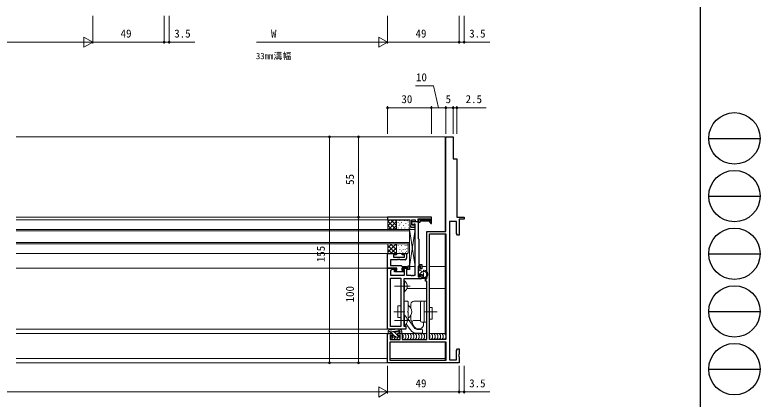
# Model space of a CAD drawing. Units: millimetres, scale not verified. Extents: x -793 to 793, y -564 to 564.
# Drawn here: x 282 to 793, y -296 to -33 of the extents above; entities that cross this region are included whole.
import ezdxf
from ezdxf.enums import TextEntityAlignment as Align

# ---------------------------------------------------------------- set-up
doc = ezdxf.new("R2010")
doc.units = ezdxf.units.MM
doc.header["$LTSCALE"] = 2
for name, color, linetype in [('0-1_USER1', 92, 'Continuous'), ('0-2_YKK_11', 134, 'Continuous'), ('0-7_YKK_ZWAK', 134, 'Continuous')]:
    doc.layers.add(name, color=color, linetype=linetype)
for name, color, linetype, lineweight in [('0-3_YKK_12', 40, 'Continuous', 18), ('0-4_YKK_13', 120, 'Continuous', 18), ('0-6_YKK_D', 200, 'Continuous', 18)]:
    doc.layers.add(name, color=color, linetype=linetype, lineweight=lineweight)
doc.styles.add('ＭＳ ゴシック', font='')
doc.styles.get('ＭＳ ゴシック').set_extended_font_data('MS Gothic')

msp = doc.modelspace()

# ---------------------------------------------------------------- linework, layer by layer
at = {"layer": '0-2_YKK_11'}
msp.add_line((554.7, -178.4), (555.8, -178.4), dxfattribs=at)
for points in [[(580.2, -174.4), (580.2, -269.4), (585.07, -269.4), (585.07, -262.991), (585.7, -261.9), (586.7, -261.9), (586.7, -265.442), (586.58, -265.625), (586.58, -266.175), (586.7, -266.358), (586.7, -266.442), (586.58, -266.625), (586.58, -267.175), (586.7, -267.358), (586.7, -271.4), (537.7, -271.4), (537.7, -251.4), (540.7, -251.4), (540.7, -252.9), (539.5, -252.51), (539.5, -255.4), (546.2, -255.4), (546.2, -252.413), (544.7, -252.9), (544.7, -251.4), (547.7, -251.4), (547.7, -255.4), (564.7, -255.4), (564.7, -215.4), (563.7, -215.4), (563.7, -213.9), (564.7, -213.9), (564.7, -181.4), (577.7, -181.4), (577.7, -116.4), (582.7, -116.4), (582.7, -131.4), (585.2, -131.4), (585.2, -171.4), (590.2, -171.4)], [(567.7, -171.4), (537.7, -171.4), (537.7, -173.4), (549.742, -173.4), (549.925, -173.28), (550.475, -173.28), (550.658, -173.4), (550.742, -173.4), (550.925, -173.28), (551.475, -173.28), (551.658, -173.4), (552.9, -173.4), (552.9, -176.6)], [(539.7, -208.5), (539.7, -211.4), (549.2, -211.4), (549.2, -207.5), (547.7, -207.5), (547.7, -206.4), (551.7, -206.4), (551.7, -204.9), (552.7, -204.9), (552.7, -207.4), (550.7, -207.4), (550.7, -211.4), (553.742, -211.4), (553.925, -211.52), (554.475, -211.52), (554.658, -211.4), (554.742, -211.4), (554.925, -211.52), (555.475, -211.52), (555.658, -211.4), (556.7, -211.4), (556.7, -176.4), (555.7, -176.4), (555.7, -176.897), (554.935, -177.176), (554.2, -175.6), (554.2, -174.4), (558.9, -174.4), (558.9, -173.2), (566.042, -173.2), (566.423, -173.86), (566.227, -174.2), (559.9, -174.2), (559.9, -175.2), (558.7, -175.2), (558.7, -186.2), (558.9, -186.4), (559.2, -186.7), (559.2, -203.9), (561.2, -203.9)], [(555.495, -177.07), (555.364, -177.1), (554.2, -177.1), (554.2, -173.4), (556.7, -173.4), (556.7, -174.4), (558.7, -174.4), (558.7, -172.6), (566.8, -172.6), (566.8, -173.983), (566.29, -174.278), (567.255, -175.949), (567.7, -175.83), (567.7, -171.4)], [(590.2, -171.4), (590.2, -172.9), (586.7, -172.9), (586.7, -183.9), (585.7, -183.9), (585.07, -182.809), (585.07, -174.4), (580.2, -174.4)], [(537.7, -206.4), (537.7, -196.4), (543.7, -196.4), (543.7, -197.4), (541.7, -197.4), (541.7, -198.9), (549.2, -198.9), (549.2, -197.4), (547.7, -197.4), (547.7, -196.4), (550.7, -196.4), (550.7, -199.7)], [(549.7, -200.7), (546.158, -200.7), (545.975, -200.58), (545.425, -200.58), (545.242, -200.7), (545.158, -200.7), (544.975, -200.58), (544.425, -200.58), (544.242, -200.7), (539.7, -200.7), (539.7, -204.6), (546.9, -204.6), (547.4, -205.1), (547.7, -205.4), (550.7, -205.4), (550.7, -206.4), (547.4, -206.4), (547.4, -207.8), (548.9, -207.8), (548.9, -208.9), (542.5, -208.9), (542.5, -207.8), (544, -207.8), (544, -206.4), (537.7, -206.4)], [(561.2, -203.9), (561.2, -206.9), (560.2, -206.9), (560.2, -205.1), (558.7, -205.1), (558.7, -212.5), (560.2, -212.5), (560.2, -210.9), (561.2, -210.9), (561.2, -212.9)], [(537.7, -248.4), (537.7, -206.4), (543.7, -206.4), (543.7, -207.5), (540.7, -207.5)], [(560.2, -213.9), (548.7, -213.9), (548.7, -246.4), (550.2, -246.4), (550.2, -248.4), (537.7, -248.4)]]:
    msp.add_lwpolyline(points, dxfattribs=at)
for points in [[(566.33, -255.4), (566.33, -183.03), (577.7, -183.03), (577.7, -255.4)], [(539.63, -246.47), (539.63, -213.33), (546.77, -213.33), (546.77, -246.47)], [(539.33, -257.03), (577.7, -257.03), (577.7, -269.77), (539.33, -269.77)]]:
    msp.add_lwpolyline(points, close=True, dxfattribs=at)
for centre, radius, start, end in [((554.7, -176.6), 1.8, 180.00001, 269.99999), ((555.8, -177.7), 0.7, 270.00002, 115.84192), ((549.7, -199.7), 1, 270.00007, 359.99999), ((540.7, -208.5), 1, 90.00001, 179.99999), ((560.2, -212.9), 1, 270.00001, 359.99999)]:
    msp.add_arc(centre, radius, start, end, dxfattribs=at)
at = {"layer": '0-3_YKK_12'}
for p, q in [((577.2, -116.4), (282.7, -116.4)), ((577.2, -116.4), (577.2, -181.4)), ((538, -171.4), (282.7, -171.4)), ((537.983, -173.4), (282.7, -173.4)), ((552.696, -179.9), (282.7, -179.9)), ((552.696, -180.9), (282.7, -180.9)), ((552.696, -179.9), (552.696, -189.9)), ((577.2, -183.03), (577.2, -251.4)), ((552.696, -188.9), (282.7, -188.9)), ((552.696, -189.9), (282.7, -189.9)), ((538, -196.4), (282.7, -196.4)), ((538, -206.4), (282.7, -206.4)), ((558.705, -205.332), (560.195, -205.332)), ((561.2, -205.332), (564.7, -205.332)), ((566.33, -205.332), (577.2, -205.332)), ((550.944, -220.4), (564.7, -220.4)), ((566.33, -220.4), (577.2, -220.4)), ((538, -248.4), (282.7, -248.4)), ((538, -251.4), (282.7, -251.4)), ((547.4, -251.4), (564.7, -251.4)), ((566.33, -251.4), (577.2, -251.4)), ((577.2, -257.03), (577.2, -269.77)), ((537.7, -268.4), (282.7, -268.4)), ((577.2, -268.4), (539.33, -268.4)), ((577.2, -271.4), (282.7, -271.4))]:
    msp.add_line(p, q, dxfattribs=at)
at = {"layer": '0-4_YKK_13'}
for p, q in [((541.915, -173.4), (537.9, -177.415)), ((539.086, -173.4), (537.9, -174.586)), ((543.7, -177.3), (539.8, -173.4)), ((543.7, -174.471), (542.628, -173.4)), ((543.7, -179.6), (543.7, -173.7)), ((544, -173.4), (552.6, -173.4)), ((546.043, -173.909), (546.043, -173.709)), ((549.36, -174.005), (549.36, -173.805)), ((551.056, -173.957), (551.056, -173.757)), ((552.9, -179.6), (552.9, -173.7)), ((543.472, -179.9), (537.9, -174.327)), ((540.644, -179.9), (537.9, -177.156)), ((543.7, -174.443), (538.242, -179.9)), ((543.7, -177.271), (541.071, -179.9)), ((544.84, -175.064), (544.84, -174.864)), ((544.936, -179.07), (544.936, -178.87)), ((545.587, -177.367), (545.587, -177.167)), ((546.139, -176.315), (546.139, -176.115)), ((547.126, -175.112), (547.126, -174.912)), ((547.222, -179.119), (547.222, -178.919)), ((548.485, -177.104), (548.485, -176.904)), ((549.527, -179.046), (549.527, -178.846)), ((550.273, -176.123), (550.273, -175.923)), ((551.877, -174.999), (551.877, -174.799)), ((551.973, -179.005), (551.973, -178.805)), ((552.08, -177.064), (552.08, -176.864)), ((537.7, -179.9), (537.9, -179.7)), ((543.7, -179.9), (537.7, -179.9)), ((544, -179.9), (552.6, -179.9)), ((556.7, -179.9), (552.696, -205.4)), ((552.696, -179.9), (556.7, -205.4)), ((544, -189.9), (537.7, -189.9)), ((543.472, -189.9), (537.9, -195.472)), ((540.644, -189.9), (537.9, -192.644)), ((543.399, -196.4), (537.9, -190.901)), ((540.571, -196.4), (537.9, -193.729)), ((543.7, -193.872), (539.728, -189.9)), ((543.7, -192.501), (539.801, -196.4)), ((543.7, -191.044), (542.556, -189.9)), ((543.7, -190.2), (543.7, -196.1)), ((544, -189.9), (551.4, -189.9)), ((544.936, -190.73), (544.936, -190.93)), ((545.587, -192.433), (545.587, -192.633)), ((546.139, -193.485), (546.139, -193.685)), ((547.222, -190.681), (547.222, -190.881)), ((548.329, -193.437), (548.329, -193.637)), ((549.652, -190.754), (549.652, -190.954)), ((549.783, -193.677), (549.783, -193.877)), ((550.773, -190.795), (550.773, -190.995)), ((550.88, -192.736), (550.88, -192.936)), ((551.7, -190.2), (551.7, -196.1)), ((537.7, -196.4), (537.9, -196.201)), ((544, -196.4), (537.7, -196.4)), ((538.242, -196.4), (537.9, -196.058)), ((543.7, -195.329), (542.629, -196.4)), ((544, -196.4), (551.4, -196.4)), ((544.84, -194.736), (544.84, -194.936)), ((546.043, -195.891), (546.043, -196.091)), ((547.126, -194.688), (547.126, -194.888)), ((548.16, -195.795), (548.16, -195.995)), ((549.856, -195.843), (549.856, -196.043)), ((550.677, -194.801), (550.677, -195.001)), ((558.701, -206), (558.701, -211)), ((558.701, -208.75), (559.901, -207.55)), ((558.716, -205.907), (558.908, -205.714)), ((558.928, -211.351), (561.472, -208.807)), ((559.601, -205.7), (559.001, -205.7)), ((558.789, -211.212), (559.389, -211.812)), ((559.901, -211.6), (559.901, -211.2)), ((561.301, -211.807), (562.301, -210.807)), ((561.601, -213.6), (563.037, -213.6)), ((562.301, -212.339), (562.301, -209.863)), ((562.301, -213.05), (562.301, -213.6)), ((563.173, -212.8), (562.762, -212.8)), ((553.06, -218.899), (542.51, -218.899)), ((549.209, -215.149), (548.7, -215.149)), ((548.7, -215.149), (548.7, -222.649)), ((548.7, -229.501), (548.7, -243.401)), ((551.4, -229.201), (549, -229.201)), ((551.7, -235.943), (551.7, -229.501)), ((562.7, -229.151), (555.7, -229.151)), ((560.2, -230.151), (560.2, -242.651)), ((553.7, -231.151), (553.7, -234.154)), ((541.976, -236.451), (549.564, -236.451)), ((549.209, -238.65), (548.7, -238.65)), ((548.7, -238.65), (548.7, -246.15)), ((551.7, -241.149), (551.7, -236.86)), ((553.7, -238.649), (553.7, -241.776)), ((563.036, -236.401), (571.624, -236.401)), ((553.06, -242.4), (542.51, -242.4)), ((550.428, -244.929), (553.44, -248.854)), ((555.833, -247.209), (551.79, -241.436)), ((553.7, -241.776), (555.466, -246.041)), ((560.2, -242.401), (555.456, -242.401)), ((562.4, -245.086), (562.4, -243.651)), ((538, -251.1), (538, -249.558)), ((538, -250.2), (547.4, -250.2)), ((538.448, -249.061), (544.61, -248.413)), ((540.604, -251.4), (539.404, -250.2)), ((539.604, -250.146), (544.736, -249.607)), ((544.4, -252.367), (542.233, -250.2)), ((546.261, -251.4), (545.061, -250.2)), ((545.9, -250.2), (545.9, -249.4)), ((546.9, -248.9), (546.4, -248.9)), ((547.4, -251.1), (547.4, -249.4)), ((560.255, -248.591), (558.972, -248.691)), ((559.308, -248.148), (559.921, -248.04)), ((561.682, -249.148), (561.482, -248.599)), ((561.7, -250.701), (561.7, -249.251)), ((541, -251.4), (538.3, -251.4)), ((540.188, -253.812), (539.788, -253.412)), ((540.48, -252.9), (540, -252.9)), ((541.851, -253.9), (540.4, -253.9)), ((540.7, -252.033), (541, -252.333)), ((541, -252.38), (541, -251.4)), ((542.529, -253.325), (541, -251.795)), ((541.067, -252.57), (541.067, -253.277)), ((545.4, -253.9), (543.549, -253.9)), ((544.4, -251.4), (547.1, -251.4)), ((544.4, -252.9), (544.4, -251.4)), ((544.4, -252.067), (544.7, -252.367)), ((545.4, -252.9), (544.4, -252.9)), ((544.734, -252.625), (544.734, -252.901)), ((545.694, -253.661), (544.933, -252.9)), ((546.2, -254.767), (545.567, -255.4)), ((545.7, -253.2), (545.7, -253.6)), ((564.7, -251.4), (547.4, -251.4)), ((558.2, -251.201), (561.2, -251.201)), ((563.9, -251.4), (564.7, -252.2)), ((564.7, -254.6), (563.9, -255.4)), ((577.7, -251.4), (566.33, -251.4))]:
    msp.add_line(p, q, dxfattribs=at)
for points in [[(537.7, -173.4), (543.7, -173.4), (543.7, -179.9)], [(537.7, -173.4), (537.9, -173.6), (537.9, -179.7)], [(537.7, -189.899), (537.9, -190.099), (537.9, -196.201)], [(561.801, -208.997), (559.901, -207.9), (559.901, -206)], [(560.201, -210.9), (561.301, -210.9), (561.301, -213.3)], [(549.209, -215.149), (549.209, -222.649), (548.7, -222.649)], [(561.2, -243.651), (562.7, -243.651), (562.7, -229.151)], [(562.7, -243.651), (564.7, -243.651), (564.7, -229.151), (562.7, -229.151)], [(549.209, -238.65), (549.209, -246.15), (548.7, -246.15)], [(541.067, -253.901), (541.067, -254.4), (540.067, -255.4)], [(542.9, -253.335), (542.9, -254.4), (541.9, -255.4)], [(544.734, -253.901), (544.734, -254.4), (543.734, -255.4)], [(547.7, -251.7), (548.4, -252.4), (548.4, -254.4), (547.7, -255.1)], [(549.234, -251.4), (550.234, -252.4), (550.234, -254.4), (549.234, -255.4)], [(551.067, -251.4), (552.067, -252.4), (552.067, -254.4), (551.067, -255.4)], [(552.9, -251.4), (553.9, -252.4), (553.9, -254.4), (552.9, -255.4)], [(554.734, -251.4), (555.734, -252.4), (555.734, -254.4), (554.734, -255.4)], [(556.567, -251.4), (557.567, -252.4), (557.567, -254.4), (556.567, -255.4)], [(558.4, -251.4), (559.4, -252.4), (559.4, -254.4), (558.4, -255.4)], [(560.234, -251.4), (561.234, -252.4), (561.234, -254.4), (560.234, -255.4)], [(562.067, -251.4), (563.067, -252.4), (563.067, -254.4), (562.067, -255.4)], [(566.33, -252.03), (566.7, -252.4), (566.7, -254.4), (566.33, -254.77)], [(567.533, -251.4), (568.533, -252.4), (568.533, -254.4), (567.533, -255.4)], [(569.367, -251.4), (570.367, -252.4), (570.367, -254.4), (569.367, -255.4)], [(571.2, -251.4), (572.2, -252.4), (572.2, -254.4), (571.2, -255.4)], [(573.033, -251.4), (574.033, -252.4), (574.033, -254.4), (573.033, -255.4)], [(574.867, -251.4), (575.867, -252.4), (575.867, -254.4), (574.867, -255.4)], [(576.7, -251.4), (577.7, -252.4), (577.7, -254.4), (576.7, -255.4)]]:
    msp.add_lwpolyline(points, dxfattribs=at)
for points in [[(552.696, -179.9), (556.7, -179.9), (556.7, -205.4), (552.696, -205.4)], [(544.77, -240.451), (546.77, -240.451), (546.77, -232.451), (544.77, -232.451)], [(566.33, -233.401), (568.33, -233.401), (568.33, -241.401), (566.33, -241.401)]]:
    msp.add_lwpolyline(points, close=True, dxfattribs=at)
for centre, radius, start, end in [((544, -173.7), 0.3, 90, 180), ((552.6, -173.7), 0.3, 360, 90), ((544, -179.6), 0.3, 180, 270), ((552.6, -179.6), 0.3, 270, 360), ((544, -190.2), 0.3, 90, 180), ((551.4, -190.2), 0.3, 0, 90), ((544, -196.1), 0.3, 180, 270), ((551.4, -196.1), 0.3, 270, 0), ((559.001, -206), 0.3, 90, 180), ((559.601, -206), 0.3, 0, 90), ((561.301, -209.863), 1, 0, 60), ((562.665, -208.35), 0.45, 83.8175, 300.29584), ((562.401, -210.785), 2.9, 285.36215, 83.8175), ((563.043, -208.997), 0.3, 70.24482, 120.29584), ((562.401, -210.785), 2.2, 297.03425, 70.24482), ((559.001, -211), 0.3, 180, 225), ((559.601, -211.6), 0.3, 225, 0), ((559.901, -210.9), 0.3, 360, 270), ((561.601, -213.3), 0.3, 180, 270), ((562.301, -212.8), 0.25, 123.05573, 326.94427), ((562.001, -212.339), 0.3, 303.05573, 0), ((562.762, -213.1), 0.3, 90, 146.94427), ((563.037, -213.1), 0.5, 270, 285.36215), ((563.173, -212.3), 0.5, 270, 297.03425), ((546.673, -218.899), 4.527, 304.06671, 55.93329), ((549, -229.501), 0.3, 90, 180), ((551.4, -229.501), 0.3, 0, 90), ((555.7, -231.151), 2, 90, 180), ((561.2, -230.151), 1, 90, 180), ((548.9, -236.401), 5.3, 306.68934, 53.31066), ((546.673, -242.4), 4.527, 304.06671, 55.93329), ((551.7, -236.401), 0.3, 113.57818, 246.42182), ((551.5, -235.943), 0.2, 293.57818, 360), ((551.5, -236.86), 0.2, 360, 66.42182), ((552.2, -241.149), 0.5, 180, 215), ((555.456, -243.401), 1, 90, 202.5), ((559.4, -245.086), 3, 280, 0), ((561.2, -242.651), 1, 180, 270), ((559.4, -245.086), 3, 338.16684, 0), ((538.5, -249.558), 0.5, 95.99701, 180), ((539.093, -250.209), 0.3, 37.01073, 178.28661), ((539.573, -249.847), 0.3, 217.01073, 275.99701), ((544.673, -249.01), 0.6, 275.99701, 95.99701), ((546.4, -249.4), 0.5, 90, 180), ((546.9, -249.4), 0.5, 0, 90), ((558.2, -245.201), 6, 217.5, 270), ((558.7, -244.701), 3.5, 202.5, 280), ((558.7, -245.201), 3.5, 215, 274.45521), ((559.983, -245.101), 3.5, 274.45521, 288.67172), ((561.2, -248.701), 0.3, 20, 108.67172), ((561.2, -250.701), 0.5, 270, 0), ((561.4, -249.251), 0.3, 0, 20), ((538.3, -251.1), 0.3, 180, 270), ((540, -253.2), 0.3, 90, 225), ((540.4, -253.6), 0.3, 225, 270), ((540.48, -253.2), 0.3, 30, 90), ((541, -252.9), 0.3, 210, 60), ((541.3, -252.38), 0.3, 180, 240), ((541.851, -253.6), 0.3, 270, 340.52878), ((542.7, -253.9), 0.6, 19.47122, 160.52878), ((543.549, -253.6), 0.3, 199.47122, 270), ((545.4, -253.2), 0.3, 0, 90), ((545.4, -253.6), 0.3, 270, 0), ((547.1, -251.1), 0.3, 270, 0)]:
    msp.add_arc(centre, radius, start, end, dxfattribs=at)
at = {"layer": '0-6_YKK_D'}
for p, q in [((335.2, -33.4), (335.2, -52.4)), ((335.2, -33.4), (335.2, -52.4)), ((384.2, -33.4), (384.2, -52.4)), ((384.2, -33.4), (384.2, -52.4)), ((387.7, -33.4), (387.7, -52.4)), ((537.7, -33.4), (537.7, -52.4)), ((537.7, -33.4), (537.7, -52.4)), ((586.7, -33.4), (586.7, -52.4)), ((586.7, -33.4), (586.7, -52.4)), ((590.2, -33.4), (590.2, -52.4)), ((335.2, -51.4), (329.138, -47.9)), ((329.138, -47.9), (329.138, -54.9)), ((537.7, -51.4), (531.638, -47.9)), ((531.638, -47.9), (531.638, -54.9)), ((328.2, -51.4), (245.2, -51.4)), ((335.2, -51.4), (323.076, -51.4)), ((335.2, -51.4), (329.138, -54.9)), ((335.2, -51.4), (384.2, -51.4)), ((530.7, -51.4), (447.7, -51.4)), ((537.7, -51.4), (525.576, -51.4)), ((537.7, -51.4), (531.638, -54.9)), ((537.7, -51.4), (586.7, -51.4)), ((537.7, -114.4), (537.7, -95.4)), ((537.7, -96.4), (567.7, -96.4)), ((567.7, -114.4), (567.7, -95.4)), ((567.7, -114.4), (567.7, -95.4)), ((567.7, -96.4), (577.7, -96.4)), ((577.7, -114.4), (577.7, -95.4)), ((577.7, -114.4), (577.7, -95.4)), ((577.7, -96.4), (582.7, -96.4)), ((582.7, -96.4), (580.15, -96.4)), ((582.7, -114.4), (582.7, -95.4)), ((582.7, -114.4), (582.7, -95.4)), ((582.7, -96.4), (585.2, -96.4)), ((585.2, -114.4), (585.2, -95.4)), ((585.2, -96.4), (605.317, -96.4)), ((497.7, -116.4), (497.7, -271.4)), ((517.7, -171.4), (517.7, -116.4)), ((517.7, -171.4), (517.7, -271.4)), ((537.7, -273.4), (537.7, -292.4)), ((537.7, -273.4), (537.7, -292.4)), ((586.7, -273.4), (586.7, -292.4)), ((586.7, -273.4), (586.7, -292.4)), ((590.2, -273.4), (590.2, -292.4)), ((31.7, -291.4), (530.7, -291.4)), ((537.7, -291.4), (525.576, -291.4)), ((537.7, -291.4), (531.638, -287.9)), ((531.638, -287.9), (531.638, -294.9)), ((537.7, -291.4), (531.638, -294.9)), ((537.7, -291.4), (586.7, -291.4))]:
    msp.add_line(p, q, dxfattribs=at)
for points in [[(384.2, -51.4), (387.7, -51.4), (405.267, -51.4)], [(586.7, -51.4), (590.2, -51.4), (607.767, -51.4)], [(572.7, -96.4), (569.2, -81.4), (556.825, -81.4)], [(586.7, -291.4), (590.2, -291.4), (607.767, -291.4)]]:
    msp.add_lwpolyline(points, dxfattribs=at)
for centre in [(384.2, -51.4), (384.2, -51.4), (387.7, -51.4), (586.7, -51.4), (586.7, -51.4), (590.2, -51.4), (537.7, -96.4), (567.7, -96.4), (567.7, -96.4), (577.7, -96.4), (577.7, -96.4), (582.7, -96.4), (582.7, -96.4), (585.2, -96.4), (497.7, -116.4), (517.7, -116.4), (517.7, -171.4), (517.7, -171.4), (497.7, -271.4), (517.7, -271.4), (586.7, -291.4), (586.7, -291.4), (590.2, -291.4)]:
    msp.add_circle(centre, 0.637, dxfattribs=at)
at = {"layer": '0-7_YKK_ZWAK'}
for p, q in [((752.2, 558.6), (752.2, -491.4)), ((758.153, -117.432), (793.433, -117.432)), ((758.153, -157.024), (793.433, -157.024)), ((758.153, -196.616), (793.433, -196.616)), ((758.153, -236.208), (793.433, -236.208)), ((758.153, -275.8), (793.433, -275.8))]:
    msp.add_line(p, q, dxfattribs=at)
for centre in [(775.793, -117.432), (775.793, -157.024), (775.793, -196.616), (775.793, -236.208), (775.793, -275.8)]:
    msp.add_circle(centre, 17.64, dxfattribs=at)

# ---------------------------------------------------------------- texts
at = {"layer": '0-1_USER1', "style": 'ＭＳ ゴシック'}
msp.add_text('33mm溝幅', height=4.399, dxfattribs=at).set_placement((447.257, -64.451), align=Align.BOTTOM_LEFT)
at = {"layer": '0-6_YKK_D', "style": 'ＭＳ ゴシック'}
for s, p in [('49', (354.352, -49.9)), ('3.5', (391.196, -49.9)), ('W', (457.615, -49.9)), ('49', (556.852, -49.9)), ('3.5', (593.696, -49.9)), ('10', (557.174, -79.9)), ('30', (547.16, -94.9)), ('5', (577.473, -94.9)), ('2.5', (591.246, -94.9)), ('49', (556.852, -289.9)), ('3.5', (593.696, -289.9))]:
    msp.add_text(s, height=5.499, dxfattribs=at).set_placement(p, align=Align.BOTTOM_LEFT)
for s, p in [('55', (516.2, -149.355)), ('155', (496.2, -202.38)), ('100', (516.2, -229.965))]:
    msp.add_text(s, height=5.499, rotation=90, dxfattribs=at).set_placement(p, align=Align.BOTTOM_LEFT)

doc.saveas('drawing.dxf')
